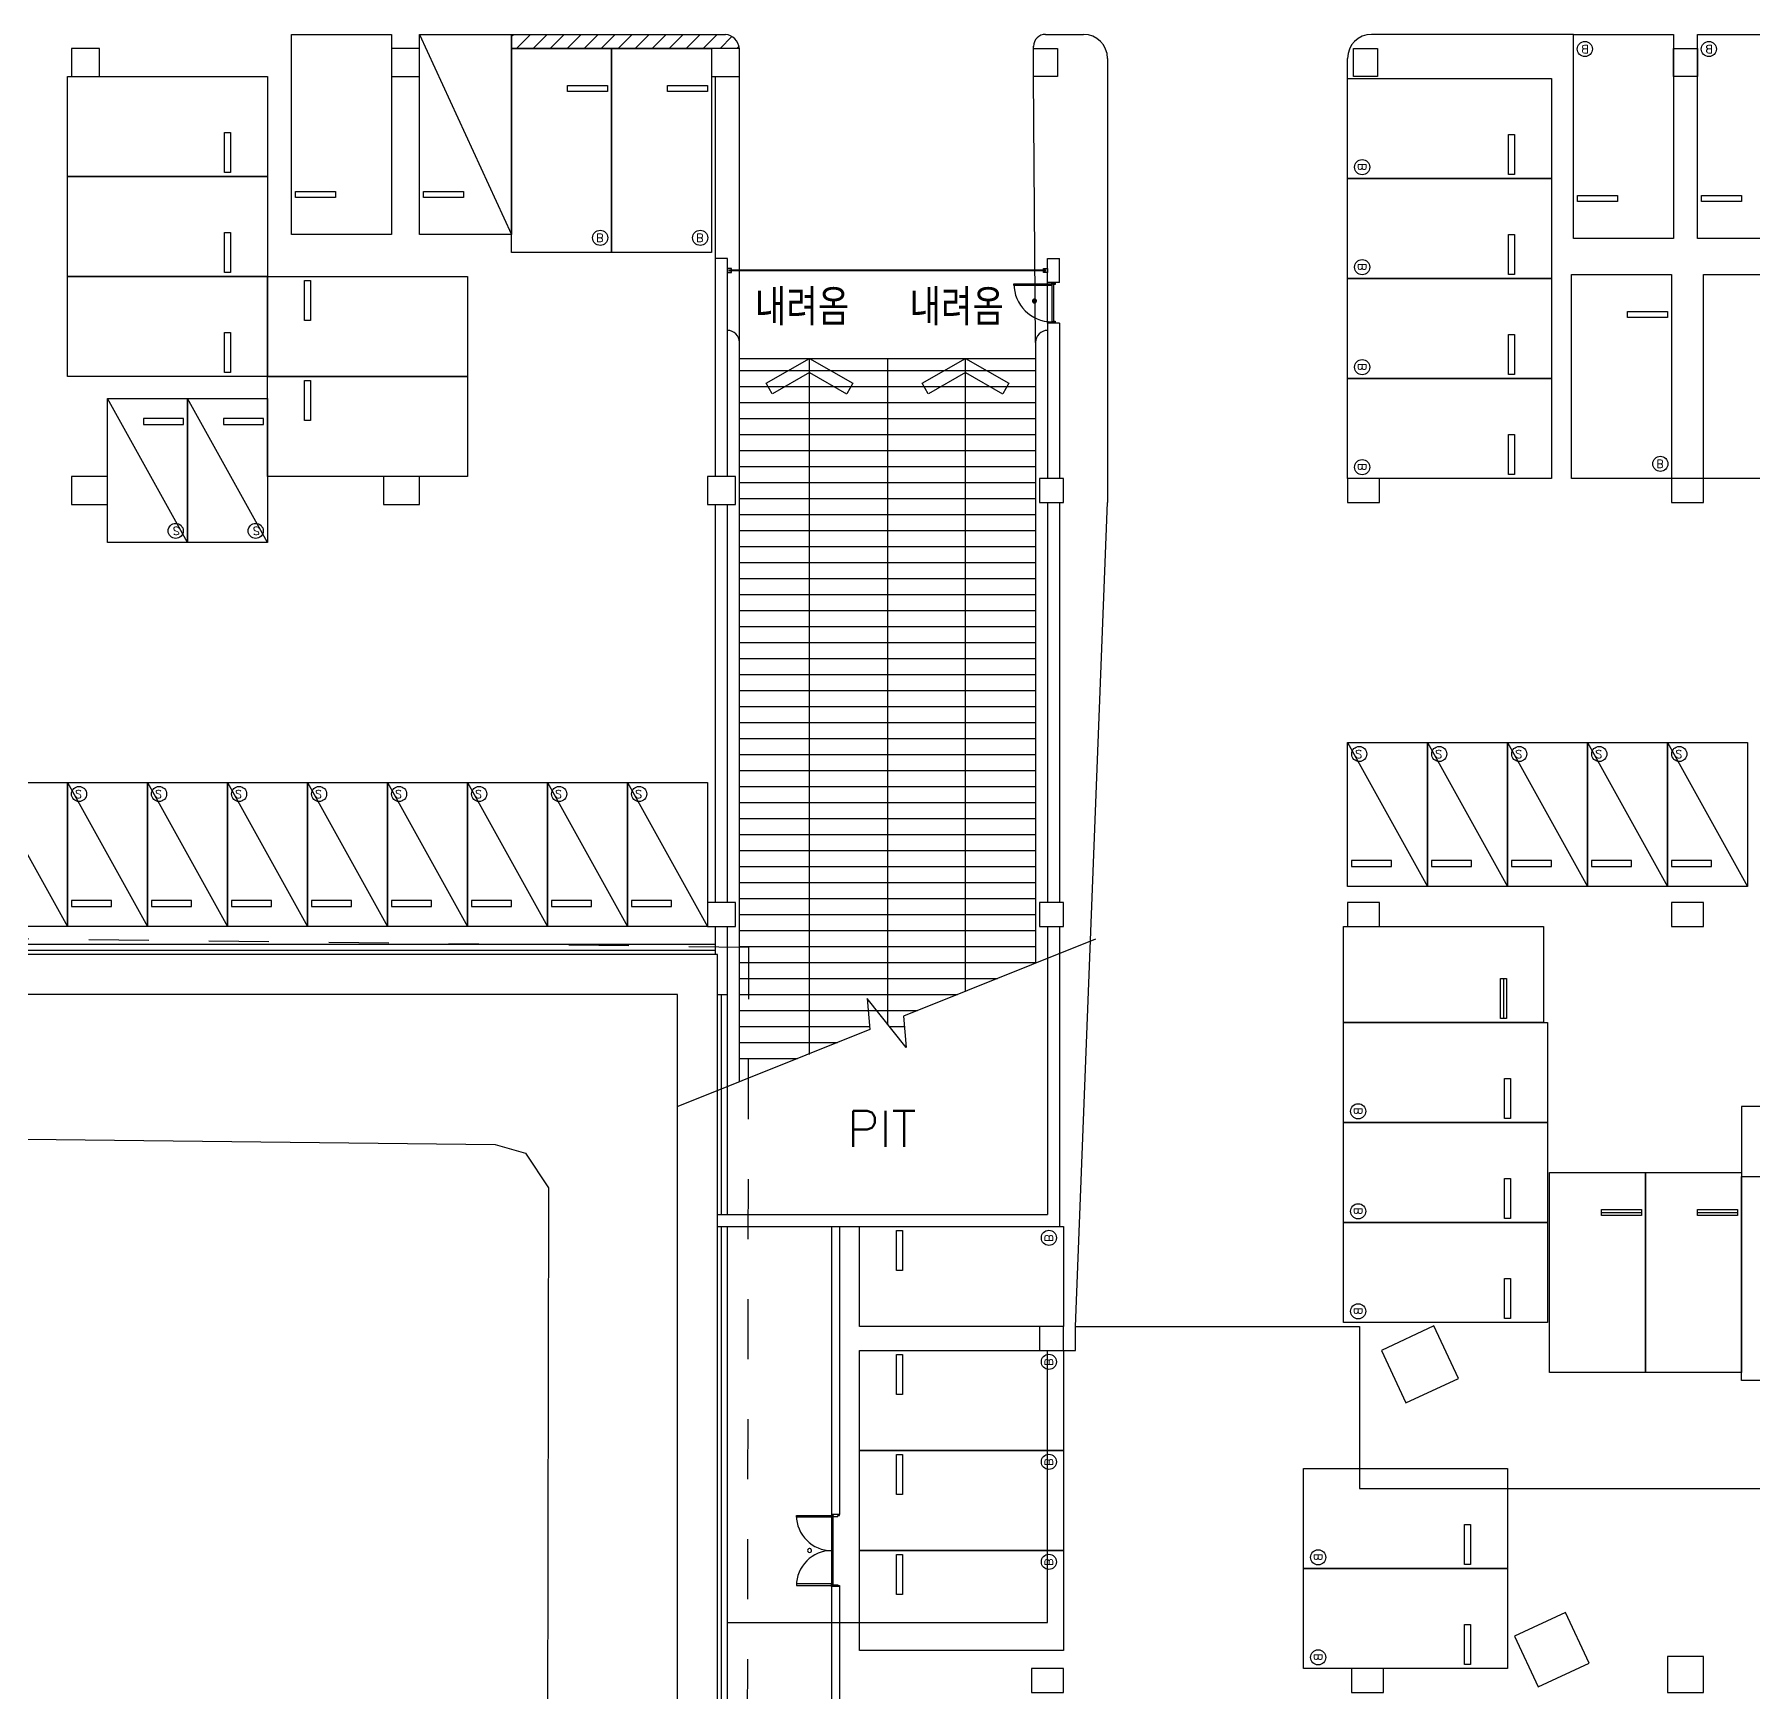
# Model space of a CAD drawing. Header units: millimetres. Extents: x -7614 to 421357, y 85218 to 341757.
# Drawn here: x 306895 to 349870, y 130077 to 171527 of the extents above; entities that cross this region are included whole.
import ezdxf
from ezdxf.enums import TextEntityAlignment as Align

# ---------------------------------------------------------------- set-up
doc = ezdxf.new("R2010")
doc.units = ezdxf.units.MM
doc.header["$LTSCALE"] = 600
doc.header["$MEASUREMENT"] = 0
doc.linetypes.add('HIDDEN', pattern=[2, 1, -1])
doc.layers.add('e-plan', color=9, linetype='CONTINUOUS')
doc.styles.add('kiahn', font='romans.shx', dxfattribs={"bigfont": 'cadhs.shx'})

msp = doc.modelspace()

# ---------------------------------------------------------------- hatches: boundary and pattern name
at = {"layer": 'e-plan', "extrusion": (-9.37184e-09, 1.94935e-09, 1)}
h = msp.add_hatch(color=256, dxfattribs=at)
h.dxf.hatch_style = 1
h.paths.add_polyline_path([(331869, 164820, 1), (331919, 164906, 1)])

# ---------------------------------------------------------------- linework, layer by layer
at = {"layer": 'e-plan'}
for p, q in [((313320, 166527), (313320, 171527)), ((313320, 171527), (315820, 171527)), ((315820, 171527), (315820, 166527)), ((316520, 171527), (318820, 166527)), ((316520, 166527), (316520, 171527)), ((316520, 171527), (318820, 171527)), ((318820, 171177), (318820, 171527)), ((318820, 171527), (324170, 171527)), ((318820, 171479), (318869, 171527)), ((318820, 171527), (318820, 166527)), ((318943, 171177), (319293, 171527)), ((319367, 171177), (319717, 171527)), ((319791, 171177), (320141, 171527)), ((320216, 171177), (320566, 171527)), ((320640, 171177), (320990, 171527)), ((321064, 171177), (321414, 171527)), ((321488, 171177), (321838, 171527)), ((321913, 171177), (322263, 171527)), ((322337, 171177), (322687, 171527)), ((322761, 171177), (323111, 171527)), ((323185, 171177), (323535, 171527)), ((323610, 171177), (323960, 171527)), ((324034, 171177), (324330, 171473)), ((332170, 171527), (333120, 171527)), ((345370, 171527), (340320, 171527)), ((345370, 166427), (345370, 171527)), ((345370, 171527), (347870, 171527)), ((347870, 171527), (347870, 166427)), ((348470, 166427), (348470, 171527)), ((348470, 171527), (350970, 171527)), ((308520, 171177), (307820, 171177)), ((307820, 171177), (307820, 170477)), ((308520, 170477), (308520, 171177)), ((316520, 171177), (315820, 171177)), ((315820, 171177), (315820, 170477)), ((316520, 170477), (316520, 171177)), ((320822, 171177), (318820, 171177)), ((318820, 171177), (321320, 171177)), ((318820, 166077), (318820, 171177)), ((323820, 171177), (320822, 171177)), ((321320, 171177), (323820, 171177)), ((321320, 166077), (321320, 171177)), ((321320, 171177), (321320, 166077)), ((324520, 171177), (323820, 171177)), ((323820, 171177), (323820, 170477)), ((324520, 171177), (323820, 171177)), ((323820, 171177), (323820, 166077)), ((324458, 171177), (324511, 171229)), ((324520, 170477), (324520, 171177)), ((331870, 171177), (331870, 171229)), ((333720, 170927), (333720, 159827)), ((339720, 170427), (339720, 170927)), ((307720, 167977), (307720, 170477)), ((307720, 170477), (312720, 170477)), ((307820, 170477), (308520, 170477)), ((312720, 170477), (312720, 167977)), ((315820, 170477), (316520, 170477)), ((320220, 170102), (320220, 170252)), ((320220, 170252), (321220, 170252)), ((321220, 170252), (321220, 170102)), ((322720, 170102), (322720, 170252)), ((322720, 170252), (323720, 170252)), ((323720, 170252), (323720, 170102)), ((323820, 170477), (324520, 170477)), ((323920, 165927), (323920, 170477)), ((324520, 163827), (324520, 170477)), ((331920, 163827), (331870, 170477)), ((339720, 167927), (339720, 170427)), ((339720, 170427), (344820, 170427)), ((344820, 170427), (344820, 167927)), ((321220, 170102), (320220, 170102)), ((323720, 170102), (322720, 170102)), ((311645, 168077), (311645, 169077)), ((311645, 169077), (311795, 169077)), ((311795, 169077), (311795, 168077)), ((343745, 168027), (343745, 169027)), ((343745, 169027), (343895, 169027)), ((343895, 169027), (343895, 168027)), ((311795, 168077), (311645, 168077)), ((307720, 165477), (307720, 167977)), ((307720, 167977), (312720, 167977)), ((312720, 167977), (307720, 167977)), ((312720, 167977), (312720, 165477)), ((339720, 165427), (339720, 167927)), ((339720, 167927), (344820, 167927)), ((344820, 167927), (339720, 167927)), ((343895, 168027), (343745, 168027)), ((344820, 167927), (344820, 165427)), ((313420, 167452), (313420, 167602)), ((313420, 167602), (314420, 167602)), ((314420, 167452), (313420, 167452)), ((314420, 167602), (314420, 167452)), ((316620, 167452), (316620, 167602)), ((316620, 167602), (317620, 167602)), ((317620, 167452), (316620, 167452)), ((317620, 167602), (317620, 167452)), ((345470, 167352), (345470, 167502)), ((345470, 167502), (346470, 167502)), ((346470, 167352), (345470, 167352)), ((346470, 167502), (346470, 167352)), ((348570, 167352), (348570, 167502)), ((348570, 167502), (349570, 167502)), ((349570, 167352), (348570, 167352)), ((349570, 167502), (349570, 167352)), ((311645, 165577), (311645, 166577)), ((311645, 166577), (311795, 166577)), ((311795, 166577), (311795, 165577)), ((315820, 166527), (313320, 166527)), ((318820, 166527), (316520, 166527)), ((343745, 165527), (343745, 166527)), ((343745, 166527), (343895, 166527)), ((343895, 166527), (343895, 165527)), ((347870, 166427), (345370, 166427)), ((350970, 166427), (348470, 166427)), ((321320, 166077), (318820, 166077)), ((323820, 166077), (321320, 166077)), ((323920, 160477), (323920, 165927)), ((324220, 165927), (323920, 165927)), ((324220, 160477), (324220, 165927)), ((332220, 165927), (332520, 165927)), ((332220, 165327), (332220, 165927)), ((332520, 165327), (332520, 165927)), ((307720, 162977), (307720, 165477)), ((307720, 165477), (312720, 165477)), ((312720, 165477), (307720, 165477)), ((311795, 165577), (311645, 165577)), ((312720, 165477), (312720, 162977)), ((312720, 162977), (312720, 165477)), ((312720, 165477), (317720, 165477)), ((317720, 165477), (317720, 162977)), ((324320, 165677), (324220, 165677)), ((324220, 165677), (324220, 165577)), ((324220, 165577), (324320, 165577)), ((324270, 165612), (324270, 165642)), ((324270, 165642), (324320, 165642)), ((332170, 165637), (324270, 165637)), ((332170, 165617), (324270, 165617)), ((324320, 165612), (324270, 165612)), ((324320, 165642), (324320, 165677)), ((324320, 165577), (324320, 165612)), ((332120, 165642), (332120, 165677)), ((332120, 165677), (332220, 165677)), ((332170, 165642), (332120, 165642)), ((332120, 165612), (332170, 165612)), ((332120, 165577), (332120, 165612)), ((332220, 165577), (332120, 165577)), ((332170, 165612), (332170, 165642)), ((332220, 165677), (332220, 165577)), ((343895, 165527), (343745, 165527)), ((345320, 165527), (347820, 165527)), ((345320, 160427), (345320, 165527)), ((347820, 165527), (347820, 160427)), ((348620, 165527), (351120, 165527)), ((348620, 160427), (348620, 165527)), ((313645, 165377), (313795, 165377)), ((313645, 164377), (313645, 165377)), ((313795, 165377), (313795, 164377)), ((332220, 164307), (332220, 165327)), ((332520, 165327), (332220, 165327)), ((344820, 165427), (339720, 165427)), ((339720, 162927), (339720, 165427)), ((339720, 165427), (344820, 165427)), ((344820, 165427), (344820, 162927)), ((346720, 164452), (346720, 164602)), ((346720, 164602), (347720, 164602)), ((347720, 164602), (347720, 164452)), ((313795, 164377), (313645, 164377)), ((332520, 164307), (332220, 164307)), ((332220, 164307), (332220, 160427)), ((332520, 164307), (332520, 160427)), ((347720, 164452), (346720, 164452)), ((311645, 163077), (311645, 164077)), ((311645, 164077), (311795, 164077)), ((311795, 164077), (311795, 163077)), ((324520, 145345), (324520, 163827)), ((331920, 163827), (331920, 148308)), ((343745, 163027), (343745, 164027)), ((343745, 164027), (343895, 164027)), ((343895, 164027), (343895, 163027)), ((324520, 163427), (331920, 163427)), ((325188, 162808), (326270, 163427)), ((326270, 146026), (326270, 163427)), ((326270, 163427), (327353, 162808)), ((329088, 162808), (330170, 163427)), ((330170, 147608), (330170, 163427)), ((330170, 163427), (331253, 162808)), ((312720, 162977), (307720, 162977)), ((311795, 163077), (311645, 163077)), ((317720, 162977), (312720, 162977)), ((312720, 160477), (312720, 162977)), ((312720, 162977), (317720, 162977)), ((313645, 162877), (313795, 162877)), ((313645, 161877), (313645, 162877)), ((313795, 162877), (313795, 161877)), ((317720, 162977), (317720, 160477)), ((326270, 163071), (325343, 162541)), ((326270, 163071), (327198, 162541)), ((330170, 163071), (329243, 162541)), ((330170, 163071), (331098, 162541)), ((339720, 160427), (339720, 162927)), ((339720, 162927), (344820, 162927)), ((344820, 162927), (339720, 162927)), ((343895, 163027), (343745, 163027)), ((344820, 162927), (344820, 160427)), ((325341, 162540), (325188, 162808)), ((327353, 162808), (327200, 162540)), ((329241, 162540), (329088, 162808)), ((331253, 162808), (331100, 162540)), ((310720, 158827), (308720, 162427)), ((308720, 158827), (308720, 162427)), ((308720, 162427), (310720, 162427)), ((312720, 158827), (310720, 162427)), ((310720, 158827), (310720, 162427)), ((310720, 162427), (312720, 162427)), ((310720, 162427), (310720, 158827)), ((312720, 162427), (312720, 158827)), ((309620, 161927), (309620, 161777)), ((310620, 161927), (309620, 161927)), ((309620, 161777), (310620, 161777)), ((310620, 161777), (310620, 161927)), ((311620, 161927), (311620, 161777)), ((312620, 161927), (311620, 161927)), ((311620, 161777), (312620, 161777)), ((312620, 161777), (312620, 161927)), ((313795, 161877), (313645, 161877)), ((343745, 160527), (343745, 161527)), ((343745, 161527), (343895, 161527)), ((343895, 161527), (343895, 160527)), ((308720, 160477), (307820, 160477)), ((307820, 160477), (307820, 159777)), ((308720, 159777), (308720, 160477)), ((317720, 160477), (312720, 160477)), ((316520, 160477), (315620, 160477)), ((315620, 160477), (315620, 159777)), ((316520, 159777), (316520, 160477)), ((324420, 160477), (323720, 160477)), ((323720, 160477), (323720, 159777)), ((324420, 159777), (324420, 160477)), ((344820, 160427), (339720, 160427)), ((343895, 160527), (343745, 160527)), ((347820, 160427), (345320, 160427)), ((351120, 160427), (348620, 160427)), ((307820, 159777), (308720, 159777)), ((315620, 159777), (316520, 159777)), ((323720, 159777), (324420, 159777)), ((323920, 149827), (323920, 159777)), ((324220, 149827), (324220, 159777)), ((332220, 159827), (332220, 149827)), ((332520, 159827), (332520, 149827)), ((332920, 139227), (333720, 159827)), ((310720, 158827), (308720, 158827)), ((312720, 158827), (310720, 158827)), ((339720, 153827), (341720, 150227)), ((339720, 150227), (339720, 153827)), ((339720, 153827), (341720, 153827)), ((341720, 153827), (343720, 150227)), ((341720, 150227), (341720, 153827)), ((341720, 153827), (343720, 153827)), ((341720, 153827), (341720, 150227)), ((343720, 153827), (345720, 150227)), ((343720, 150227), (343720, 153827)), ((343720, 153827), (345720, 153827)), ((343720, 153827), (343720, 150227)), ((345720, 153827), (347720, 150227)), ((345720, 150227), (345720, 153827)), ((345720, 153827), (347720, 153827)), ((345720, 153827), (345720, 150227)), ((347720, 153827), (349720, 150227)), ((347720, 150227), (347720, 153827)), ((347720, 153827), (349720, 153827)), ((347720, 153827), (347720, 150227)), ((349720, 153827), (349720, 150227)), ((305720, 152827), (307720, 149227)), ((305720, 152827), (307720, 152827)), ((307720, 152827), (309720, 149227)), ((307720, 152827), (307720, 149227)), ((307720, 149227), (307720, 152827)), ((307720, 152827), (309720, 152827)), ((309720, 152827), (311720, 149227)), ((309720, 152827), (309720, 149227)), ((309720, 149227), (309720, 152827)), ((309720, 152827), (311720, 152827)), ((311720, 152827), (313720, 149227)), ((311720, 152827), (311720, 149227)), ((311720, 149227), (311720, 152827)), ((311720, 152827), (313720, 152827)), ((313720, 152827), (315720, 149227)), ((313720, 152827), (313720, 149227)), ((313720, 149227), (313720, 152827)), ((313720, 152827), (315720, 152827)), ((315720, 152827), (317720, 149227)), ((315720, 152827), (315720, 149227)), ((315720, 149227), (315720, 152827)), ((315720, 152827), (317720, 152827)), ((317720, 152827), (319720, 149227)), ((317720, 152827), (317720, 149227)), ((317720, 149227), (317720, 152827)), ((317720, 152827), (319720, 152827)), ((319720, 152827), (321720, 149227)), ((319720, 152827), (319720, 149227)), ((319720, 149227), (319720, 152827)), ((319720, 152827), (321720, 152827)), ((321720, 152827), (323720, 149227)), ((321720, 152827), (321720, 149227)), ((321720, 149227), (321720, 152827)), ((321720, 152827), (323720, 152827)), ((323720, 152827), (323720, 149227)), ((340820, 150877), (339820, 150877)), ((339820, 150877), (339820, 150727)), ((340820, 150727), (340820, 150877)), ((342820, 150877), (341820, 150877)), ((341820, 150877), (341820, 150727)), ((342820, 150727), (342820, 150877)), ((344820, 150877), (343820, 150877)), ((343820, 150877), (343820, 150727)), ((344820, 150727), (344820, 150877)), ((346820, 150877), (345820, 150877)), ((345820, 150877), (345820, 150727)), ((346820, 150727), (346820, 150877)), ((348820, 150877), (347820, 150877)), ((347820, 150877), (347820, 150727)), ((348820, 150727), (348820, 150877)), ((339820, 150727), (340820, 150727)), ((341820, 150727), (342820, 150727)), ((343820, 150727), (344820, 150727)), ((345820, 150727), (346820, 150727)), ((347820, 150727), (348820, 150727)), ((341720, 150227), (339720, 150227)), ((343720, 150227), (341720, 150227)), ((345720, 150227), (343720, 150227)), ((347720, 150227), (345720, 150227)), ((349720, 150227), (347720, 150227)), ((308820, 149877), (307820, 149877)), ((307820, 149877), (307820, 149727)), ((307820, 149727), (308820, 149727)), ((308820, 149727), (308820, 149877)), ((310820, 149877), (309820, 149877)), ((309820, 149877), (309820, 149727)), ((309820, 149727), (310820, 149727)), ((310820, 149727), (310820, 149877)), ((312820, 149877), (311820, 149877)), ((311820, 149877), (311820, 149727)), ((311820, 149727), (312820, 149727)), ((312820, 149727), (312820, 149877)), ((314820, 149877), (313820, 149877)), ((313820, 149877), (313820, 149727)), ((313820, 149727), (314820, 149727)), ((314820, 149727), (314820, 149877)), ((316820, 149877), (315820, 149877)), ((315820, 149877), (315820, 149727)), ((315820, 149727), (316820, 149727)), ((316820, 149727), (316820, 149877)), ((318820, 149877), (317820, 149877)), ((317820, 149877), (317820, 149727)), ((317820, 149727), (318820, 149727)), ((318820, 149727), (318820, 149877)), ((320820, 149877), (319820, 149877)), ((319820, 149877), (319820, 149727)), ((319820, 149727), (320820, 149727)), ((320820, 149727), (320820, 149877)), ((322820, 149877), (321820, 149877)), ((321820, 149877), (321820, 149727)), ((321820, 149727), (322820, 149727)), ((322820, 149727), (322820, 149877)), ((307720, 149227), (305720, 149227)), ((309720, 149227), (307720, 149227)), ((311720, 149227), (309720, 149227)), ((313720, 149227), (311720, 149227)), ((315720, 149227), (313720, 149227)), ((317720, 149227), (315720, 149227)), ((319720, 149227), (317720, 149227)), ((321720, 149227), (319720, 149227)), ((323720, 149227), (321720, 149227)), ((323920, 148527), (323920, 149227)), ((324220, 147527), (324220, 149227)), ((332220, 149227), (332220, 142027)), ((332520, 149227), (332520, 141727)), ((339620, 146827), (339620, 149227)), ((339620, 149227), (344620, 149227)), ((344620, 149227), (344620, 146827)), ((323920, 148777), (298070, 148777)), ((333418, 148908), (328617, 146986)), ((323970, 148527), (193770, 148527)), ((323920, 148627), (298070, 148627)), ((323970, 94727), (323970, 148527)), ((343545, 146927), (343545, 147927)), ((343545, 147927), (343695, 147927)), ((343620, 147927), (343620, 146927)), ((343695, 147927), (343695, 146927)), ((322970, 147527), (192770, 147527)), ((322970, 93727), (322970, 147527)), ((323970, 147527), (324220, 147527)), ((324070, 142027), (324070, 147527)), ((324220, 142027), (324220, 147527)), ((328687, 146206), (327712, 147431)), ((327712, 147431), (327782, 146651)), ((328617, 146986), (328687, 146206)), ((327782, 146651), (322982, 144729)), ((339620, 144327), (339620, 146827)), ((339620, 146827), (344720, 146827)), ((344620, 146827), (339620, 146827)), ((343695, 146927), (343545, 146927)), ((344720, 146827), (344720, 144327)), ((343645, 144427), (343645, 145427)), ((343645, 145427), (343795, 145427)), ((343795, 145427), (343795, 144427)), ((203947, 145100), (318414, 143778)), ((343795, 144427), (343645, 144427)), ((339620, 141827), (339620, 144327)), ((339620, 144327), (344720, 144327)), ((344720, 144327), (339620, 144327)), ((344720, 144327), (344720, 141827)), ((318414, 143778), (319173, 143563)), ((319173, 143563), (319743, 142693)), ((319743, 142693), (319664, 92140)), ((343645, 141927), (343645, 142927)), ((343645, 142927), (343795, 142927)), ((343795, 142927), (343795, 141927)), ((344770, 143079), (347170, 143079)), ((344770, 138079), (344770, 143079)), ((347170, 143079), (349570, 143079)), ((347170, 138079), (347170, 143079)), ((347170, 143079), (347170, 138079)), ((349570, 143079), (349570, 138079)), ((349570, 142977), (352070, 142977)), ((349570, 137877), (349570, 142977)), ((323970, 142027), (332220, 142027)), ((339620, 139327), (339620, 141827)), ((339620, 141827), (344720, 141827)), ((344720, 141827), (339620, 141827)), ((343795, 141927), (343645, 141927)), ((344720, 141827), (344720, 139327)), ((346070, 142004), (346070, 142154)), ((346070, 142154), (347070, 142154)), ((346070, 142079), (347070, 142079)), ((347070, 142004), (346070, 142004)), ((347070, 142154), (347070, 142004)), ((348470, 142004), (348470, 142154)), ((348470, 142154), (349470, 142154)), ((348470, 142079), (349470, 142079)), ((349470, 142004), (348470, 142004)), ((349470, 142154), (349470, 142004)), ((323970, 141727), (332520, 141727)), ((324070, 104727), (324070, 141727)), ((324220, 104727), (324220, 141727)), ((326820, 141727), (326820, 134527)), ((327020, 141727), (327020, 134527)), ((327520, 139227), (327520, 141727)), ((327520, 141727), (332620, 141727)), ((328445, 141627), (328595, 141627)), ((328445, 140627), (328445, 141627)), ((328595, 141627), (328595, 140627)), ((332620, 141727), (332620, 139227)), ((328595, 140627), (328445, 140627)), ((343645, 139427), (343645, 140427)), ((343645, 140427), (343795, 140427)), ((343795, 140427), (343795, 139427)), ((344720, 139327), (339620, 139327)), ((343795, 139427), (343645, 139427)), ((332620, 139227), (327520, 139227)), ((327520, 136127), (327520, 138627)), ((327520, 138627), (332620, 138627)), ((328445, 138527), (328595, 138527)), ((328445, 137527), (328445, 138527)), ((328595, 138527), (328595, 137527)), ((332620, 138627), (332620, 136127)), ((347170, 138079), (344770, 138079)), ((349570, 138079), (347170, 138079)), ((328595, 137527), (328445, 137527)), ((352070, 137877), (349570, 137877)), ((332620, 136127), (327520, 136127)), ((327520, 133627), (327520, 136127)), ((327520, 136127), (332620, 136127)), ((328445, 136027), (328595, 136027)), ((328445, 135027), (328445, 136027)), ((328595, 136027), (328595, 135027)), ((332620, 136127), (332620, 133627)), ((338620, 133177), (338620, 135677)), ((338620, 135677), (343720, 135677)), ((343720, 135677), (343720, 133177)), ((328595, 135027), (328445, 135027)), ((327020, 134527), (326820, 134527)), ((327020, 134527), (326820, 134527)), ((326820, 134527), (326820, 134502)), ((327020, 134502), (327020, 134527)), ((325945, 134502), (326820, 134502)), ((325945, 134462), (325945, 134502)), ((326820, 134462), (325945, 134462)), ((326820, 134502), (326820, 132752)), ((326820, 134502), (326860, 134502)), ((326820, 134502), (326820, 134462)), ((326860, 134502), (326860, 134482)), ((326860, 132772), (326860, 134482)), ((326860, 134482), (326980, 134482)), ((326980, 134482), (326980, 134502)), ((326980, 134502), (327020, 134502)), ((342645, 133277), (342645, 134277)), ((342645, 134277), (342795, 134277)), ((342795, 134277), (342795, 133277)), ((332620, 133627), (327520, 133627)), ((327520, 131127), (327520, 133627)), ((327520, 133627), (332620, 133627)), ((328445, 133527), (328595, 133527)), ((328445, 132527), (328445, 133527)), ((328595, 133527), (328595, 132527)), ((332620, 133627), (332620, 131127)), ((342795, 133277), (342645, 133277)), ((343720, 133177), (338620, 133177)), ((338620, 130677), (338620, 133177)), ((338620, 133177), (343720, 133177)), ((343720, 133177), (343720, 130677)), ((326820, 132792), (325945, 132792)), ((325945, 132792), (325945, 132752)), ((325945, 132752), (326820, 132752)), ((326820, 132752), (326820, 132792)), ((326820, 132727), (326820, 132752)), ((326820, 132752), (326860, 132752)), ((326820, 132727), (326820, 123927)), ((327020, 132727), (326820, 132727)), ((327020, 132727), (326820, 132727)), ((326860, 132752), (326860, 132772)), ((326860, 132772), (326980, 132772)), ((326980, 132772), (326980, 132752)), ((326980, 132752), (327020, 132752)), ((327020, 132752), (327020, 132727)), ((327020, 132727), (327020, 123927)), ((328595, 132527), (328445, 132527)), ((342645, 130777), (342645, 131777)), ((342645, 131777), (342795, 131777)), ((342795, 131777), (342795, 130777)), ((332620, 131127), (327520, 131127)), ((343720, 130677), (338620, 130677)), ((340620, 130677), (339820, 130677)), ((339820, 130677), (339820, 130077)), ((340620, 130077), (340620, 130677)), ((342795, 130777), (342645, 130777)), ((339820, 130077), (340620, 130077))]:
    msp.add_line(p, q, dxfattribs=at)
at = {"layer": 'e-plan', "ltscale": 0.5}
for p, q in [((331870, 171177), (332470, 171177)), ((331870, 170477), (331870, 171177)), ((332470, 171177), (332470, 170477)), ((339870, 171177), (340470, 171177)), ((339870, 170477), (339870, 171177)), ((340470, 171177), (340470, 170477)), ((347870, 171177), (348470, 171177)), ((347870, 170477), (347870, 171177)), ((348470, 171177), (348470, 170477)), ((332470, 170477), (331870, 170477)), ((340470, 170477), (339870, 170477)), ((348470, 170477), (347870, 170477)), ((332620, 160427), (332020, 160427)), ((332020, 160427), (332020, 159827)), ((332620, 159827), (332620, 160427)), ((340520, 160427), (339720, 160427)), ((339720, 160427), (339720, 159827)), ((340520, 159827), (340520, 160427)), ((348620, 160427), (347820, 160427)), ((347820, 160427), (347820, 159827)), ((348620, 159827), (348620, 160427)), ((332020, 159827), (332620, 159827)), ((339720, 159827), (340520, 159827)), ((347820, 159827), (348620, 159827)), ((324420, 149827), (323720, 149827)), ((323720, 149827), (323720, 149227)), ((324420, 149227), (324420, 149827)), ((332620, 149827), (332020, 149827)), ((332020, 149827), (332020, 149227)), ((332620, 149227), (332620, 149827)), ((340520, 149827), (339720, 149827)), ((339720, 149827), (339720, 149227)), ((340520, 149227), (340520, 149827)), ((348620, 149827), (347820, 149827)), ((347820, 149827), (347820, 149227)), ((348620, 149227), (348620, 149827)), ((323720, 149227), (324420, 149227)), ((332020, 149227), (332620, 149227)), ((339720, 149227), (340520, 149227)), ((347820, 149227), (348620, 149227)), ((351320, 144727), (349570, 144727)), ((349570, 144727), (349570, 142977)), ((349570, 142977), (351320, 142977)), ((341881, 139245), (340567, 138632)), ((342494, 137931), (341881, 139245)), ((332620, 139227), (332020, 139227)), ((332020, 139227), (332020, 138627)), ((332620, 138627), (332620, 139227)), ((332920, 138627), (332920, 139227)), ((332920, 139227), (340020, 139227)), ((340020, 139227), (340020, 135177)), ((332020, 138627), (332620, 138627)), ((332220, 131827), (332220, 138627)), ((332220, 138627), (332920, 138627)), ((340567, 138632), (341179, 137318)), ((341179, 137318), (342494, 137931)), ((340020, 135177), (353120, 135177)), ((345166, 132082), (343897, 131491)), ((345757, 130814), (345166, 132082)), ((324220, 131827), (332220, 131827)), ((343897, 131491), (344489, 130222)), ((332620, 130677), (331820, 130677)), ((331820, 130677), (331820, 130077)), ((332620, 130077), (332620, 130677)), ((344489, 130222), (345757, 130814)), ((348620, 130977), (347720, 130977)), ((347720, 130977), (347720, 130077)), ((348620, 130077), (348620, 130977)), ((331820, 130077), (332620, 130077)), ((347720, 130077), (348620, 130077))]:
    msp.add_line(p, q, dxfattribs=at)
at = {"layer": 'e-plan', "extrusion": (-9.37184e-09, 1.94935e-09, 1)}
for p, q in [((331380, 165252, 0), (331380, 165292, 0)), ((331380, 165292, 0), (332330, 165292, 0)), ((331400, 165252, 0), (331380, 165252, 0)), ((332310, 165252, 0), (331400, 165252, 0)), ((332330, 165252, 0), (332310, 165252, 0)), ((332330, 165292, 0), (332330, 165317, 0)), ((332330, 165317, 0), (332410, 165317, 0)), ((332330, 165292, 0), (332330, 164342, 0)), ((332330, 165292, 0), (332330, 165252, 0)), ((332370, 165292, 0), (332330, 165292, 0)), ((332370, 165272, 0), (332370, 165292, 0)), ((332370, 165272, 0), (332370, 164362, 0)), ((332410, 165272, 0), (332370, 165272, 0)), ((332410, 165317, 0), (332410, 165272, 0)), ((332330, 164317, 0), (332330, 164342, 0)), ((332330, 164342, 0), (332370, 164342, 0)), ((332410, 164317, 0), (332330, 164317, 0)), ((332370, 164342, 0), (332370, 164362, 0)), ((332370, 164362, 0), (332410, 164362, 0)), ((332410, 164362, 0), (332410, 164317, 0))]:
    msp.add_line(p, q, dxfattribs=at)
at = {"layer": 'e-plan', "linetype": 'Continuous'}
for p, q in [((328220, 163427), (328220, 146793)), ((324520, 163127), (328220, 163127)), ((328220, 163127), (331920, 163127)), ((324520, 162727), (328220, 162727)), ((328220, 162727), (331920, 162727)), ((324520, 162327), (328220, 162327)), ((328220, 162327), (331920, 162327)), ((324520, 161927), (328220, 161927)), ((328220, 161927), (331920, 161927)), ((324520, 161527), (328220, 161527)), ((328220, 161527), (331920, 161527)), ((324520, 161127), (328220, 161127)), ((324520, 160727), (328220, 160727)), ((328220, 161127), (331920, 161127)), ((328220, 160727), (331920, 160727)), ((324520, 160327), (328220, 160327)), ((328220, 160327), (331920, 160327)), ((324520, 159927), (328220, 159927)), ((328220, 159927), (331920, 159927)), ((324520, 159527), (328220, 159527)), ((328220, 159527), (331920, 159527)), ((324520, 159127), (328220, 159127)), ((328220, 159127), (331920, 159127)), ((324520, 158727), (328220, 158727)), ((328220, 158727), (331920, 158727)), ((324520, 158327), (328220, 158327)), ((328220, 158327), (331920, 158327)), ((324520, 157927), (328220, 157927)), ((328220, 157927), (331920, 157927)), ((324520, 157527), (328220, 157527)), ((328220, 157527), (331920, 157527)), ((324520, 157127), (328220, 157127)), ((328220, 157127), (331920, 157127)), ((324520, 156727), (328220, 156727)), ((328220, 156727), (331920, 156727)), ((324520, 156327), (328220, 156327)), ((328220, 156327), (331920, 156327)), ((324520, 155927), (328220, 155927)), ((328220, 155927), (331920, 155927)), ((324520, 155527), (328220, 155527)), ((328220, 155527), (331920, 155527)), ((324520, 155127), (328220, 155127)), ((324520, 154727), (328220, 154727)), ((328220, 155127), (331920, 155127)), ((328220, 154727), (331920, 154727)), ((324520, 154327), (328220, 154327)), ((328220, 154327), (331920, 154327)), ((324520, 153927), (328220, 153927)), ((328220, 153927), (331920, 153927)), ((324520, 153527), (328220, 153527)), ((328220, 153527), (331920, 153527)), ((324520, 153127), (328220, 153127)), ((328220, 153127), (331920, 153127)), ((324520, 152727), (328220, 152727)), ((328220, 152727), (331920, 152727)), ((324520, 152327), (328220, 152327)), ((328220, 152327), (331920, 152327)), ((324520, 151927), (328220, 151927)), ((328220, 151927), (331920, 151927)), ((324520, 151527), (328220, 151527)), ((328220, 151527), (331920, 151527)), ((324520, 151127), (328220, 151127)), ((328220, 151127), (331920, 151127)), ((324520, 150727), (328220, 150727)), ((328220, 150727), (331920, 150727)), ((324520, 150327), (328220, 150327)), ((328220, 150327), (331920, 150327)), ((324520, 149927), (328220, 149927)), ((328220, 149927), (331920, 149927)), ((324520, 149527), (328220, 149527)), ((324520, 149127), (328220, 149127)), ((328220, 149527), (331920, 149527)), ((328220, 149127), (331920, 149127)), ((324520, 148727), (328220, 148727)), ((328220, 148727), (331920, 148727)), ((324520, 148327), (328220, 148327)), ((328220, 148327), (331920, 148327)), ((324520, 147927), (328220, 147927)), ((328220, 147927), (330967, 147927)), ((324520, 147527), (328220, 147527)), ((328220, 147527), (329968, 147527)), ((324520, 147127), (328220, 147127)), ((328220, 147127), (328969, 147127)), ((324520, 146727), (327775, 146727)), ((328273, 146727), (328641, 146727)), ((324520, 146327), (326971, 146327)), ((324520, 145927), (325972, 145927))]:
    msp.add_line(p, q, dxfattribs=at)
at = {"layer": 'e-plan', "linetype": 'HIDDEN', "ltscale": 2.5}
for p, q in [((324753, 148705), (261238, 149439)), ((324704, 117409), (324753, 148705))]:
    msp.add_line(p, q, dxfattribs=at)
at = {"layer": 'e-plan'}
for centre in [(345652, 171161), (348752, 171161), (340086, 168208), (321039, 166442), (323539, 166442), (340086, 165708), (340086, 163208), (340086, 160708), (347539, 160792), (339986, 144608), (339986, 142108), (332255, 141445), (339986, 139608), (332255, 138345), (332255, 135845), (332255, 133345), (338986, 133458), (338986, 130958)]:
    msp.add_circle(centre, 189, dxfattribs=at)
at = {"layer": 'e-plan', "lineweight": -3}
for centre in [(310428, 159115), (312428, 159115), (340012, 153539), (342012, 153539), (344012, 153539), (346012, 153539), (348012, 153539), (308012, 152539), (310012, 152539), (312012, 152539), (314012, 152539), (316012, 152539), (318012, 152539), (320012, 152539), (322012, 152539)]:
    msp.add_circle(centre, 189, dxfattribs=at)
at = {"layer": 'e-plan'}
for centre, radius, start, end in [((324127, 171134), 395, 6.2263, 83.7745), ((332170, 171227), 300, 90, 180), ((333120, 170927), 600, 0, 90), ((340320, 170927), 600, 90, 180), ((324220, 163827), 300, 0, 90), ((332220, 163827), 300, 90, 180), ((326820, 134502), 875, 179.9999, 270.0001), ((326270, 133627), 50, 120, 300), ((326270, 133627), 50, 300, 120), ((326820, 132752), 875, 89.9998, 180)]:
    msp.add_arc(centre, radius, start, end, dxfattribs=at)
at = {"layer": 'e-plan', "extrusion": (-9.37184e-09, 1.94935e-09, 1)}
for centre, radius, start, end in [((332330, 165292, 0), 950, 180, 270), ((331894, 164863, 0), 50, 60, 240), ((331894, 164863, 0), 50, 240, 60)]:
    msp.add_arc(centre, radius, start, end, dxfattribs=at)

# ---------------------------------------------------------------- texts
at = {"layer": 'e-plan', "style": 'kiahn', "text_generation_flag": 4}
for rotation, p in [(180, (345751, 171060)), (180, (348851, 171060)), (270, (340187, 168307)), (270, (340187, 165807)), (270, (340187, 163307)), (270, (340187, 160807)), (270, (340087, 144707)), (270, (340087, 142207)), (90, (332154, 141346)), (270, (340087, 139707)), (90, (332154, 138246)), (90, (332154, 135746)), (90, (332154, 133246)), (270, (339087, 133557)), (270, (339087, 131057))]:
    msp.add_text('B', height=200, rotation=rotation, dxfattribs=at).set_placement(p)
for p in [(320940, 166543), (323440, 166543), (347440, 160893)]:
    msp.add_text('B', height=200, dxfattribs=at).set_placement(p)
at = {"layer": 'e-plan', "style": 'kiahn'}
for p in [(324906, 164256), (328772, 164256)]:
    msp.add_text('내려옴', height=900, dxfattribs=at).set_placement(p)
at = {"layer": 'e-plan', "lineweight": -3, "style": 'kiahn'}
for p in [(310528, 159216), (312528, 159216)]:
    msp.add_text('S', height=200, rotation=180, dxfattribs=at).set_placement(p)
for p in [(339913, 153437), (341913, 153437), (343913, 153437), (345913, 153437), (347913, 153437), (307913, 152437), (309913, 152437), (311913, 152437), (313913, 152437), (315913, 152437), (317913, 152437), (319913, 152437), (321913, 152437)]:
    msp.add_text('S', height=200, dxfattribs=at).set_placement(p)
at = {"layer": 'e-plan', "style": 'kiahn'}
msp.add_text('PIT', height=900, dxfattribs=at).set_placement((328944, 143723), align=Align.RIGHT)

doc.saveas('drawing.dxf')
